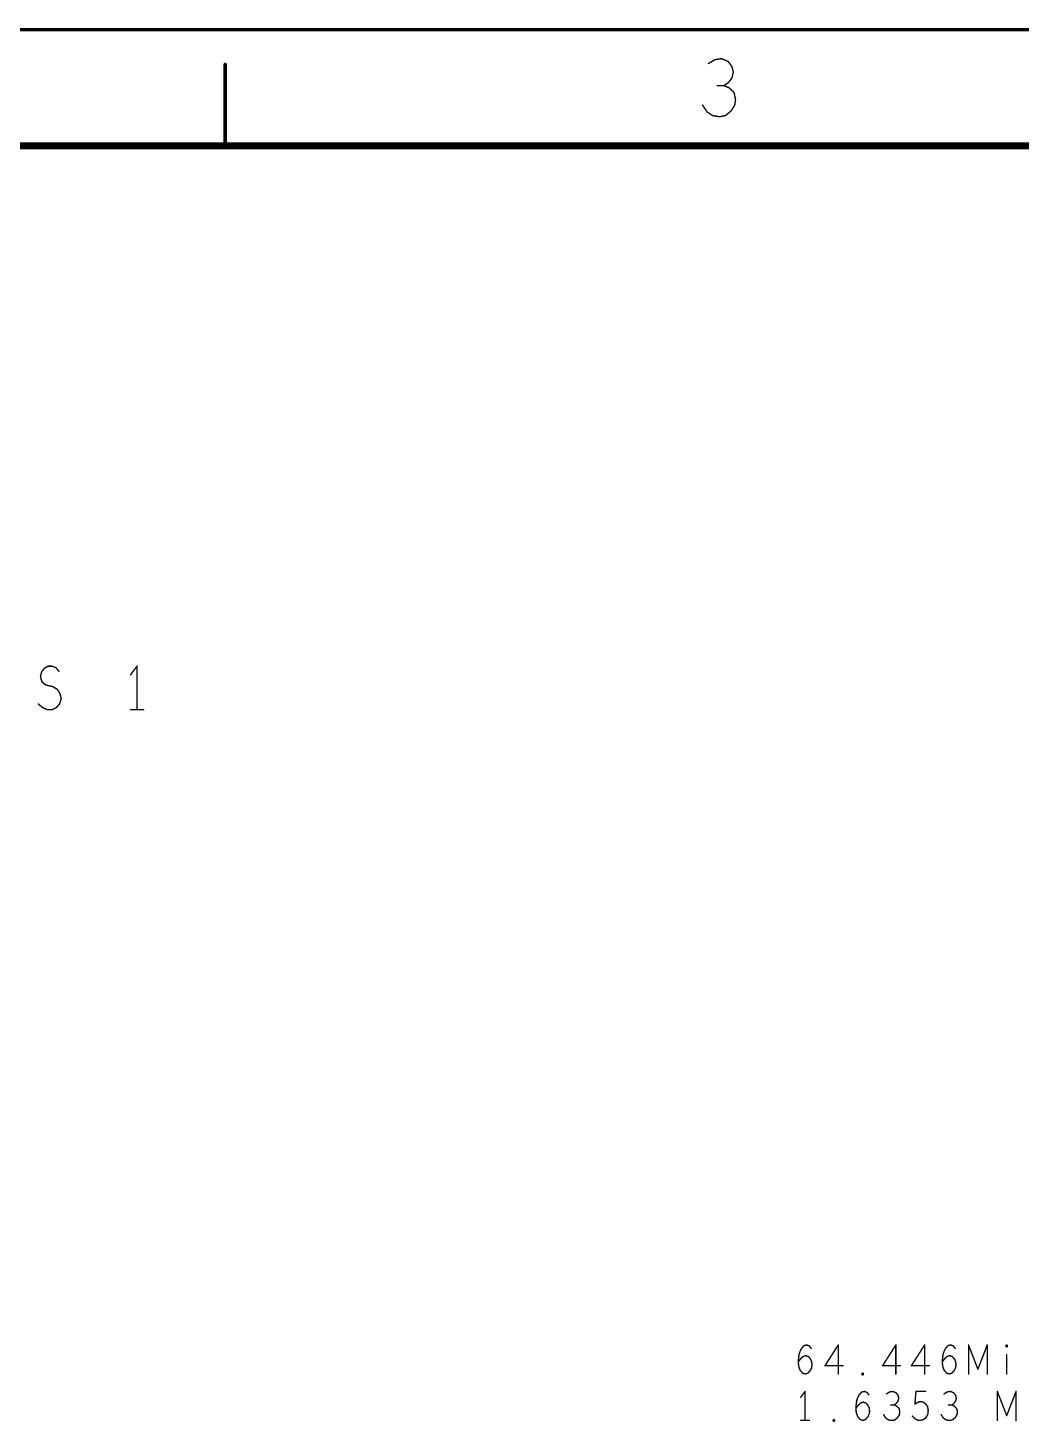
# Model space of a CAD drawing. Extents: x -18 to 16.1, y -6.6 to 15.5.
# Drawn here: x 2.45 to 6.73, y 9.45 to 15.46 of the extents above; entities that cross this region are included whole.
import ezdxf

# ---------------------------------------------------------------- set-up
doc = ezdxf.new("R2010")
doc.units = 0
doc.layers.get('0').update_dxf_attribs({"linetype": 'CONTINUOUS'})
doc.layers.add('FAB', color=13, linetype='CONTINUOUS')

# ---------------------------------------------------------------- blocks, each defined once
blk = doc.blocks.new('ROUND_13')
at = {"const_width": 0.0075}
blk.add_lwpolyline([(-0.00375, 0, 1), (0.00375, 0, 1)], format="xyb", close=True, dxfattribs=at)
blk = doc.blocks.new('ROUND_1')
at = {"const_width": 0.003}
blk.add_lwpolyline([(-0.0015, 0, 1), (0.0015, 0, 1)], format="xyb", close=True, dxfattribs=at)

msp = doc.modelspace()

# ---------------------------------------------------------------- linework, layer by layer
at = {"layer": 'FAB'}
for points, const_width in [([(-17.9499, 15.4527), (16.0501, 15.4527)], 0.015), ([(5.4093, 15.3236), (5.381, 15.3069)], 0.006), ([(5.4377, 15.3277), (5.4093, 15.3236)], 0.006), ([(5.466, 15.3152), (5.4377, 15.3277)], 0.006), ([(5.4818, 15.2944), (5.466, 15.3152)], 0.006), ([(3.3001, 15.3027), (3.3001, 14.9527)], 0.015), ([(5.4881, 15.2694), (5.4818, 15.2944)], 0.006), ([(5.4818, 15.2444), (5.4881, 15.2694)], 0.006), ([(5.4471, 15.2111), (5.4188, 15.2111)], 0.006), ([(5.4471, 15.2111), (5.466, 15.2236)], 0.006), ([(5.4692, 15.2027), (5.4471, 15.2111)], 0.006), ([(5.466, 15.2236), (5.4818, 15.2444)], 0.006), ([(5.4912, 15.1819), (5.4692, 15.2027)], 0.006), ([(5.4975, 15.1527), (5.4912, 15.1819)], 0.006), ([(5.4944, 15.1277), (5.4975, 15.1527)], 0.006), ([(5.3558, 15.1277), (5.3747, 15.0986)], 0.006), ([(5.3747, 15.0986), (5.3999, 15.0819)], 0.006), ([(5.3999, 15.0819), (5.4283, 15.0777)], 0.006), ([(5.4283, 15.0777), (5.4535, 15.0819)], 0.006), ([(5.4535, 15.0819), (5.4787, 15.1027)], 0.006), ([(5.4787, 15.1027), (5.4944, 15.1277)], 0.006), ([(15.0501, 14.9527), (-16.9499, 14.9527)], 0.03), ([(2.5046, 12.6637), (2.5093, 12.6857)], 0.006), ([(2.5093, 12.6857), (2.5211, 12.7013)], 0.006), ([(2.5211, 12.7013), (2.5375, 12.7107)], 0.006), ([(2.5375, 12.7107), (2.554, 12.7107)], 0.006), ([(2.554, 12.7107), (2.5704, 12.7045)], 0.006), ([(2.5704, 12.7045), (2.5846, 12.6888)], 0.006), ([(2.9206, 12.7107), (2.8924, 12.6732)], 0.006), ([(2.9206, 12.5227), (2.9206, 12.7107)], 0.006), ([(2.5117, 12.6418), (2.5046, 12.6637)], 0.006), ([(2.5281, 12.6293), (2.5117, 12.6418)], 0.006), ([(2.5563, 12.623), (2.5281, 12.6293)], 0.006), ([(2.5775, 12.6105), (2.5563, 12.623)], 0.006), ([(2.5892, 12.5917), (2.5775, 12.6105)], 0.006), ([(2.5869, 12.5478), (2.5939, 12.5697)], 0.006), ([(2.5939, 12.5697), (2.5892, 12.5917)], 0.006), ([(2.4952, 12.5478), (2.514, 12.5321)], 0.006), ([(2.514, 12.5321), (2.5352, 12.5227)], 0.006), ([(2.5352, 12.5227), (2.554, 12.5227)], 0.006), ([(2.554, 12.5227), (2.5728, 12.5321)], 0.006), ([(2.5728, 12.5321), (2.5869, 12.5478)], 0.006), ([(2.8924, 12.5227), (2.9488, 12.5227)], 0.006), ([(5.7677, 9.7175), (5.7708, 9.7446)], 0.006), ([(5.7677, 9.7133), (5.7785, 9.7279)], 0.006), ([(5.7708, 9.7446), (5.7755, 9.7592)], 0.006), ([(5.7755, 9.7592), (5.7832, 9.7738)], 0.006), ([(5.7785, 9.7279), (5.7879, 9.7363)], 0.006), ([(5.7832, 9.7738), (5.794, 9.7842)], 0.006), ([(5.7879, 9.7363), (5.8003, 9.7404)], 0.006), ([(5.794, 9.7842), (5.8049, 9.7863)], 0.006), ([(5.8003, 9.7404), (5.8111, 9.7363)], 0.006), ([(5.8049, 9.7863), (5.8158, 9.7821)], 0.006), ([(5.8111, 9.7363), (5.8188, 9.7279)], 0.006), ([(5.8158, 9.7821), (5.8235, 9.7717)], 0.006), ([(5.8188, 9.7279), (5.8251, 9.7154)], 0.006), ([(5.9398, 9.7863), (5.8824, 9.6967)], 0.006), ([(5.9398, 9.6613), (5.9398, 9.7863)], 0.006), ([(6.1878, 9.7863), (6.1304, 9.6967)], 0.006), ([(6.1878, 9.6613), (6.1878, 9.7863)], 0.006), ([(6.3118, 9.7863), (6.2544, 9.6967)], 0.006), ([(6.3118, 9.6613), (6.3118, 9.7863)], 0.006), ([(6.3877, 9.7175), (6.3908, 9.7446)], 0.006), ([(6.3877, 9.7133), (6.3985, 9.7279)], 0.006), ([(6.3908, 9.7446), (6.3955, 9.7592)], 0.006), ([(6.3955, 9.7592), (6.4032, 9.7738)], 0.006), ([(6.3985, 9.7279), (6.4079, 9.7363)], 0.006), ([(6.4032, 9.7738), (6.414, 9.7842)], 0.006), ([(6.4079, 9.7363), (6.4203, 9.7404)], 0.006), ([(6.414, 9.7842), (6.4249, 9.7863)], 0.006), ([(6.4203, 9.7404), (6.4311, 9.7363)], 0.006), ([(6.4249, 9.7863), (6.4358, 9.7821)], 0.006), ([(6.4311, 9.7363), (6.4388, 9.7279)], 0.006), ([(6.4358, 9.7821), (6.4435, 9.7717)], 0.006), ([(6.4388, 9.7279), (6.4451, 9.7154)], 0.006), ([(6.5008, 9.6613), (6.5008, 9.7863)], 0.006), ([(6.5008, 9.7863), (6.5411, 9.6821)], 0.006), ([(6.5411, 9.6821), (6.5815, 9.7863)], 0.006), ([(6.5815, 9.7863), (6.5815, 9.6613)], 0.006), ([(6.662, 9.7842), (6.6651, 9.7863)], 0.006), ([(6.662, 9.78), (6.662, 9.7842)], 0.006), ([(6.6651, 9.7779), (6.662, 9.78)], 0.006), ([(6.6651, 9.7863), (6.6683, 9.7842)], 0.006), ([(6.6683, 9.78), (6.6651, 9.7779)], 0.006), ([(6.6651, 9.7446), (6.6651, 9.6613)], 0.006), ([(6.6683, 9.7842), (6.6683, 9.78)], 0.006), ([(5.7692, 9.6967), (5.7677, 9.7175)], 0.006), ([(5.7755, 9.6779), (5.7692, 9.6967)], 0.006), ([(5.7863, 9.6654), (5.7755, 9.6779)], 0.006), ([(5.8188, 9.6758), (5.8095, 9.6654)], 0.006), ([(5.8251, 9.6883), (5.8188, 9.6758)], 0.006), ([(5.8251, 9.7154), (5.8266, 9.7008)], 0.006), ([(5.8266, 9.7008), (5.8251, 9.6883)], 0.006), ([(5.8824, 9.6967), (5.9599, 9.6967)], 0.006), ([(6.1304, 9.6967), (6.2079, 9.6967)], 0.006), ([(6.2544, 9.6967), (6.3319, 9.6967)], 0.006), ([(6.3892, 9.6967), (6.3877, 9.7175)], 0.006), ([(6.3955, 9.6779), (6.3892, 9.6967)], 0.006), ([(6.4063, 9.6654), (6.3955, 9.6779)], 0.006), ([(6.4388, 9.6758), (6.4295, 9.6654)], 0.006), ([(6.4451, 9.6883), (6.4388, 9.6758)], 0.006), ([(6.4451, 9.7154), (6.4466, 9.7008)], 0.006), ([(6.4466, 9.7008), (6.4451, 9.6883)], 0.006), ([(5.7987, 9.6613), (5.7863, 9.6654)], 0.006), ([(5.8095, 9.6654), (5.7987, 9.6613)], 0.006), ([(6.042, 9.6633), (6.0451, 9.6654)], 0.006), ([(6.042, 9.6592), (6.042, 9.6633)], 0.006), ([(6.0451, 9.6571), (6.042, 9.6592)], 0.006), ([(6.0451, 9.6654), (6.0483, 9.6633)], 0.006), ([(6.0483, 9.6592), (6.0451, 9.6571)], 0.006), ([(6.0483, 9.6633), (6.0483, 9.6592)], 0.006), ([(6.4187, 9.6613), (6.4063, 9.6654)], 0.006), ([(6.4295, 9.6654), (6.4187, 9.6613)], 0.006), ([(5.7971, 9.5863), (5.7785, 9.5613)], 0.006), ([(5.7971, 9.4613), (5.7971, 9.5863)], 0.006), ([(6.0188, 9.5446), (6.0235, 9.5592)], 0.006), ([(6.0235, 9.5592), (6.0312, 9.5738)], 0.006), ([(6.0312, 9.5738), (6.042, 9.5842)], 0.006), ([(6.042, 9.5842), (6.0529, 9.5863)], 0.006), ([(6.0529, 9.5863), (6.0638, 9.5821)], 0.006), ([(6.0638, 9.5821), (6.0715, 9.5717)], 0.006), ([(6.1614, 9.5842), (6.1475, 9.5758)], 0.006), ([(6.1753, 9.5863), (6.1614, 9.5842)], 0.006), ([(6.1893, 9.58), (6.1753, 9.5863)], 0.006), ([(6.1971, 9.5696), (6.1893, 9.58)], 0.006), ([(6.2002, 9.5571), (6.1971, 9.5696)], 0.006), ([(6.1971, 9.5446), (6.2002, 9.5571)], 0.006), ([(6.2699, 9.5321), (6.2745, 9.5863)], 0.006), ([(6.2745, 9.5863), (6.3164, 9.5863)], 0.006), ([(6.4094, 9.5842), (6.3955, 9.5758)], 0.006), ([(6.4234, 9.5863), (6.4094, 9.5842)], 0.006), ([(6.4373, 9.58), (6.4234, 9.5863)], 0.006), ([(6.4451, 9.5696), (6.4373, 9.58)], 0.006), ([(6.4482, 9.5571), (6.4451, 9.5696)], 0.006), ([(6.4451, 9.5446), (6.4482, 9.5571)], 0.006), ([(6.6248, 9.4613), (6.6248, 9.5863)], 0.006), ([(6.6248, 9.5863), (6.6651, 9.4821)], 0.006), ([(6.6651, 9.4821), (6.7055, 9.5863)], 0.006), ([(6.7055, 9.5863), (6.7055, 9.4613)], 0.006), ([(6.0157, 9.5175), (6.0188, 9.5446)], 0.006), ([(6.0157, 9.5133), (6.0265, 9.5279)], 0.006), ([(6.0172, 9.4967), (6.0157, 9.5175)], 0.006), ([(6.0235, 9.4779), (6.0172, 9.4967)], 0.006), ([(6.0265, 9.5279), (6.0359, 9.5363)], 0.006), ([(6.0359, 9.5363), (6.0483, 9.5404)], 0.006), ([(6.0483, 9.5404), (6.0591, 9.5363)], 0.006), ([(6.0591, 9.5363), (6.0668, 9.5279)], 0.006), ([(6.0668, 9.5279), (6.0731, 9.5154)], 0.006), ([(6.0731, 9.4883), (6.0668, 9.4758)], 0.006), ([(6.0731, 9.5154), (6.0746, 9.5008)], 0.006), ([(6.0746, 9.5008), (6.0731, 9.4883)], 0.006), ([(6.18, 9.5279), (6.166, 9.5279)], 0.006), ([(6.18, 9.5279), (6.1893, 9.5342)], 0.006), ([(6.1908, 9.5238), (6.18, 9.5279)], 0.006), ([(6.1893, 9.5342), (6.1971, 9.5446)], 0.006), ([(6.2017, 9.5133), (6.1908, 9.5238)], 0.006), ([(6.2048, 9.4988), (6.2017, 9.5133)], 0.006), ([(6.2032, 9.4863), (6.2048, 9.4988)], 0.006), ([(6.2839, 9.5404), (6.2699, 9.5321)], 0.006), ([(6.2947, 9.5425), (6.2839, 9.5404)], 0.006), ([(6.3055, 9.5404), (6.2947, 9.5425)], 0.006), ([(6.3164, 9.5321), (6.3055, 9.5404)], 0.006), ([(6.3242, 9.5217), (6.3164, 9.5321)], 0.006), ([(6.3179, 9.4738), (6.3257, 9.4883)], 0.006), ([(6.3272, 9.505), (6.3242, 9.5217)], 0.006), ([(6.3257, 9.4883), (6.3272, 9.505)], 0.006), ([(6.428, 9.5279), (6.414, 9.5279)], 0.006), ([(6.428, 9.5279), (6.4373, 9.5342)], 0.006), ([(6.4388, 9.5238), (6.428, 9.5279)], 0.006), ([(6.4373, 9.5342), (6.4451, 9.5446)], 0.006), ([(6.4497, 9.5133), (6.4388, 9.5238)], 0.006), ([(6.4528, 9.4988), (6.4497, 9.5133)], 0.006), ([(6.4512, 9.4863), (6.4528, 9.4988)], 0.006), ([(5.7785, 9.4613), (5.8157, 9.4613)], 0.006), ([(5.918, 9.4633), (5.9211, 9.4654)], 0.006), ([(5.918, 9.4592), (5.918, 9.4633)], 0.006), ([(5.9211, 9.4571), (5.918, 9.4592)], 0.006), ([(5.9211, 9.4654), (5.9243, 9.4633)], 0.006), ([(5.9243, 9.4592), (5.9211, 9.4571)], 0.006), ([(5.9243, 9.4633), (5.9243, 9.4592)], 0.006), ([(6.0343, 9.4654), (6.0235, 9.4779)], 0.006), ([(6.0467, 9.4613), (6.0343, 9.4654)], 0.006), ([(6.0575, 9.4654), (6.0467, 9.4613)], 0.006), ([(6.0668, 9.4758), (6.0575, 9.4654)], 0.006), ([(6.1351, 9.4863), (6.1443, 9.4717)], 0.006), ([(6.1443, 9.4717), (6.1567, 9.4633)], 0.006), ([(6.1567, 9.4633), (6.1707, 9.4613)], 0.006), ([(6.1707, 9.4613), (6.1831, 9.4633)], 0.006), ([(6.1831, 9.4633), (6.1955, 9.4738)], 0.006), ([(6.1955, 9.4738), (6.2032, 9.4863)], 0.006), ([(6.2591, 9.48), (6.2683, 9.4696)], 0.006), ([(6.2683, 9.4696), (6.2792, 9.4633)], 0.006), ([(6.2792, 9.4633), (6.2931, 9.4613)], 0.006), ([(6.2931, 9.4613), (6.3071, 9.4654)], 0.006), ([(6.3071, 9.4654), (6.3179, 9.4738)], 0.006), ([(6.3831, 9.4863), (6.3923, 9.4717)], 0.006), ([(6.3923, 9.4717), (6.4047, 9.4633)], 0.006), ([(6.4047, 9.4633), (6.4187, 9.4613)], 0.006), ([(6.4187, 9.4613), (6.4311, 9.4633)], 0.006), ([(6.4311, 9.4633), (6.4435, 9.4738)], 0.006), ([(6.4435, 9.4738), (6.4512, 9.4863)], 0.006)]:
    msp.add_lwpolyline(points, dxfattribs=dict(at, const_width=const_width))

# ---------------------------------------------------------------- block references
for name, p in [('ROUND_1', (5.4093, 15.3236)), ('ROUND_1', (5.4093, 15.3236)), ('ROUND_1', (5.4377, 15.3277)), ('ROUND_1', (5.4377, 15.3277)), ('ROUND_1', (5.466, 15.3152)), ('ROUND_1', (5.466, 15.3152)), ('ROUND_13', (3.3001, 15.3027)), ('ROUND_1', (5.381, 15.3069)), ('ROUND_1', (5.4818, 15.2944)), ('ROUND_1', (5.4818, 15.2944)), ('ROUND_1', (5.4881, 15.2694)), ('ROUND_1', (5.4881, 15.2694)), ('ROUND_1', (5.4188, 15.2111)), ('ROUND_1', (5.4471, 15.2111)), ('ROUND_1', (5.4471, 15.2111)), ('ROUND_1', (5.4471, 15.2111)), ('ROUND_1', (5.466, 15.2236)), ('ROUND_1', (5.466, 15.2236)), ('ROUND_1', (5.4692, 15.2027)), ('ROUND_1', (5.4692, 15.2027)), ('ROUND_1', (5.4818, 15.2444)), ('ROUND_1', (5.4818, 15.2444)), ('ROUND_1', (5.4912, 15.1819)), ('ROUND_1', (5.4912, 15.1819)), ('ROUND_1', (5.4975, 15.1527)), ('ROUND_1', (5.4975, 15.1527)), ('ROUND_1', (5.3558, 15.1277)), ('ROUND_1', (5.3747, 15.0986)), ('ROUND_1', (5.3747, 15.0986)), ('ROUND_1', (5.3999, 15.0819)), ('ROUND_1', (5.3999, 15.0819)), ('ROUND_1', (5.4283, 15.0777)), ('ROUND_1', (5.4283, 15.0777)), ('ROUND_1', (5.4535, 15.0819)), ('ROUND_1', (5.4535, 15.0819)), ('ROUND_1', (5.4787, 15.1027)), ('ROUND_1', (5.4787, 15.1027)), ('ROUND_1', (5.4944, 15.1277)), ('ROUND_1', (5.4944, 15.1277)), ('ROUND_13', (3.3001, 14.9527)), ('ROUND_1', (2.5093, 12.6857)), ('ROUND_1', (2.5093, 12.6857)), ('ROUND_1', (2.5211, 12.7013)), ('ROUND_1', (2.5211, 12.7013)), ('ROUND_1', (2.5375, 12.7107)), ('ROUND_1', (2.5375, 12.7107)), ('ROUND_1', (2.554, 12.7107)), ('ROUND_1', (2.554, 12.7107)), ('ROUND_1', (2.5704, 12.7045)), ('ROUND_1', (2.5704, 12.7045)), ('ROUND_1', (2.5846, 12.6888)), ('ROUND_1', (2.8924, 12.6732)), ('ROUND_1', (2.9206, 12.7107)), ('ROUND_1', (2.9206, 12.7107)), ('ROUND_1', (2.5046, 12.6637)), ('ROUND_1', (2.5046, 12.6637)), ('ROUND_1', (2.5117, 12.6418)), ('ROUND_1', (2.5117, 12.6418)), ('ROUND_1', (2.5281, 12.6293)), ('ROUND_1', (2.5281, 12.6293)), ('ROUND_1', (2.5563, 12.623)), ('ROUND_1', (2.5563, 12.623)), ('ROUND_1', (2.5775, 12.6105)), ('ROUND_1', (2.5775, 12.6105)), ('ROUND_1', (2.5892, 12.5917)), ('ROUND_1', (2.5892, 12.5917)), ('ROUND_1', (2.5939, 12.5697)), ('ROUND_1', (2.5939, 12.5697)), ('ROUND_1', (2.4952, 12.5478)), ('ROUND_1', (2.514, 12.5321)), ('ROUND_1', (2.514, 12.5321)), ('ROUND_1', (2.5352, 12.5227)), ('ROUND_1', (2.5352, 12.5227)), ('ROUND_1', (2.554, 12.5227)), ('ROUND_1', (2.554, 12.5227)), ('ROUND_1', (2.5728, 12.5321)), ('ROUND_1', (2.5728, 12.5321)), ('ROUND_1', (2.5869, 12.5478)), ('ROUND_1', (2.5869, 12.5478)), ('ROUND_1', (2.8924, 12.5227)), ('ROUND_1', (2.9206, 12.5227)), ('ROUND_1', (2.9488, 12.5227)), ('ROUND_1', (5.7708, 9.7446)), ('ROUND_1', (5.7708, 9.7446)), ('ROUND_1', (5.7755, 9.7592)), ('ROUND_1', (5.7755, 9.7592)), ('ROUND_1', (5.7785, 9.7279)), ('ROUND_1', (5.7785, 9.7279)), ('ROUND_1', (5.7832, 9.7738)), ('ROUND_1', (5.7832, 9.7738)), ('ROUND_1', (5.7879, 9.7363)), ('ROUND_1', (5.7879, 9.7363)), ('ROUND_1', (5.794, 9.7842)), ('ROUND_1', (5.794, 9.7842)), ('ROUND_1', (5.8003, 9.7404)), ('ROUND_1', (5.8003, 9.7404)), ('ROUND_1', (5.8049, 9.7863)), ('ROUND_1', (5.8049, 9.7863)), ('ROUND_1', (5.8111, 9.7363)), ('ROUND_1', (5.8111, 9.7363)), ('ROUND_1', (5.8158, 9.7821)), ('ROUND_1', (5.8158, 9.7821)), ('ROUND_1', (5.8188, 9.7279)), ('ROUND_1', (5.8188, 9.7279)), ('ROUND_1', (5.8235, 9.7717)), ('ROUND_1', (5.9398, 9.7863)), ('ROUND_1', (5.9398, 9.7863)), ('ROUND_1', (6.1878, 9.7863)), ('ROUND_1', (6.1878, 9.7863)), ('ROUND_1', (6.3118, 9.7863)), ('ROUND_1', (6.3118, 9.7863)), ('ROUND_1', (6.3908, 9.7446)), ('ROUND_1', (6.3908, 9.7446)), ('ROUND_1', (6.3955, 9.7592)), ('ROUND_1', (6.3955, 9.7592)), ('ROUND_1', (6.3985, 9.7279)), ('ROUND_1', (6.3985, 9.7279)), ('ROUND_1', (6.4032, 9.7738)), ('ROUND_1', (6.4032, 9.7738)), ('ROUND_1', (6.4079, 9.7363)), ('ROUND_1', (6.4079, 9.7363)), ('ROUND_1', (6.414, 9.7842)), ('ROUND_1', (6.414, 9.7842)), ('ROUND_1', (6.4203, 9.7404)), ('ROUND_1', (6.4203, 9.7404)), ('ROUND_1', (6.4249, 9.7863)), ('ROUND_1', (6.4249, 9.7863)), ('ROUND_1', (6.4311, 9.7363)), ('ROUND_1', (6.4311, 9.7363)), ('ROUND_1', (6.4358, 9.7821)), ('ROUND_1', (6.4358, 9.7821)), ('ROUND_1', (6.4388, 9.7279)), ('ROUND_1', (6.4388, 9.7279)), ('ROUND_1', (6.4435, 9.7717)), ('ROUND_1', (6.5008, 9.7863)), ('ROUND_1', (6.5008, 9.7863)), ('ROUND_1', (6.5815, 9.7863)), ('ROUND_1', (6.5815, 9.7863)), ('ROUND_1', (6.662, 9.7842)), ('ROUND_1', (6.662, 9.7842)), ('ROUND_1', (6.662, 9.78)), ('ROUND_1', (6.662, 9.78)), ('ROUND_1', (6.6651, 9.7863)), ('ROUND_1', (6.6651, 9.7863)), ('ROUND_1', (6.6651, 9.7779)), ('ROUND_1', (6.6651, 9.7779)), ('ROUND_1', (6.6651, 9.7446)), ('ROUND_1', (6.6683, 9.7842)), ('ROUND_1', (6.6683, 9.7842)), ('ROUND_1', (6.6683, 9.78)), ('ROUND_1', (6.6683, 9.78)), ('ROUND_1', (5.7677, 9.7175)), ('ROUND_1', (5.7677, 9.7175)), ('ROUND_1', (5.7677, 9.7133)), ('ROUND_1', (5.7692, 9.6967)), ('ROUND_1', (5.7692, 9.6967)), ('ROUND_1', (5.7755, 9.6779)), ('ROUND_1', (5.7755, 9.6779)), ('ROUND_1', (5.8188, 9.6758)), ('ROUND_1', (5.8188, 9.6758)), ('ROUND_1', (5.8251, 9.7154)), ('ROUND_1', (5.8251, 9.7154)), ('ROUND_1', (5.8251, 9.6883)), ('ROUND_1', (5.8251, 9.6883)), ('ROUND_1', (5.8266, 9.7008)), ('ROUND_1', (5.8266, 9.7008)), ('ROUND_1', (5.8824, 9.6967)), ('ROUND_1', (5.8824, 9.6967)), ('ROUND_1', (5.9599, 9.6967)), ('ROUND_1', (6.1304, 9.6967)), ('ROUND_1', (6.1304, 9.6967)), ('ROUND_1', (6.2079, 9.6967)), ('ROUND_1', (6.2544, 9.6967)), ('ROUND_1', (6.2544, 9.6967)), ('ROUND_1', (6.3319, 9.6967)), ('ROUND_1', (6.3877, 9.7175)), ('ROUND_1', (6.3877, 9.7175)), ('ROUND_1', (6.3877, 9.7133)), ('ROUND_1', (6.3892, 9.6967)), ('ROUND_1', (6.3892, 9.6967)), ('ROUND_1', (6.3955, 9.6779)), ('ROUND_1', (6.3955, 9.6779)), ('ROUND_1', (6.4388, 9.6758)), ('ROUND_1', (6.4388, 9.6758)), ('ROUND_1', (6.4451, 9.7154)), ('ROUND_1', (6.4451, 9.7154)), ('ROUND_1', (6.4451, 9.6883)), ('ROUND_1', (6.4451, 9.6883)), ('ROUND_1', (6.4466, 9.7008)), ('ROUND_1', (6.4466, 9.7008)), ('ROUND_1', (6.5411, 9.6821)), ('ROUND_1', (6.5411, 9.6821)), ('ROUND_1', (5.7863, 9.6654)), ('ROUND_1', (5.7863, 9.6654)), ('ROUND_1', (5.7987, 9.6613)), ('ROUND_1', (5.7987, 9.6613)), ('ROUND_1', (5.8095, 9.6654)), ('ROUND_1', (5.8095, 9.6654)), ('ROUND_1', (5.9398, 9.6613)), ('ROUND_1', (6.042, 9.6633)), ('ROUND_1', (6.042, 9.6633)), ('ROUND_1', (6.042, 9.6592)), ('ROUND_1', (6.042, 9.6592)), ('ROUND_1', (6.0451, 9.6654)), ('ROUND_1', (6.0451, 9.6654)), ('ROUND_1', (6.0451, 9.6571)), ('ROUND_1', (6.0451, 9.6571)), ('ROUND_1', (6.0483, 9.6633)), ('ROUND_1', (6.0483, 9.6633)), ('ROUND_1', (6.0483, 9.6592)), ('ROUND_1', (6.0483, 9.6592)), ('ROUND_1', (6.1878, 9.6613)), ('ROUND_1', (6.3118, 9.6613)), ('ROUND_1', (6.4063, 9.6654)), ('ROUND_1', (6.4063, 9.6654)), ('ROUND_1', (6.4187, 9.6613)), ('ROUND_1', (6.4187, 9.6613)), ('ROUND_1', (6.4295, 9.6654)), ('ROUND_1', (6.4295, 9.6654)), ('ROUND_1', (6.5008, 9.6613)), ('ROUND_1', (6.5815, 9.6613)), ('ROUND_1', (6.6651, 9.6613)), ('ROUND_1', (5.7785, 9.5613)), ('ROUND_1', (5.7971, 9.5863)), ('ROUND_1', (5.7971, 9.5863)), ('ROUND_1', (6.0235, 9.5592)), ('ROUND_1', (6.0235, 9.5592)), ('ROUND_1', (6.0312, 9.5738)), ('ROUND_1', (6.0312, 9.5738)), ('ROUND_1', (6.042, 9.5842)), ('ROUND_1', (6.042, 9.5842)), ('ROUND_1', (6.0529, 9.5863)), ('ROUND_1', (6.0529, 9.5863)), ('ROUND_1', (6.0638, 9.5821)), ('ROUND_1', (6.0638, 9.5821)), ('ROUND_1', (6.0715, 9.5717)), ('ROUND_1', (6.1475, 9.5758)), ('ROUND_1', (6.1614, 9.5842)), ('ROUND_1', (6.1614, 9.5842)), ('ROUND_1', (6.1753, 9.5863)), ('ROUND_1', (6.1753, 9.5863)), ('ROUND_1', (6.1893, 9.58)), ('ROUND_1', (6.1893, 9.58)), ('ROUND_1', (6.1971, 9.5696)), ('ROUND_1', (6.1971, 9.5696)), ('ROUND_1', (6.2002, 9.5571)), ('ROUND_1', (6.2002, 9.5571)), ('ROUND_1', (6.2745, 9.5863)), ('ROUND_1', (6.2745, 9.5863)), ('ROUND_1', (6.3164, 9.5863)), ('ROUND_1', (6.3955, 9.5758)), ('ROUND_1', (6.4094, 9.5842)), ('ROUND_1', (6.4094, 9.5842)), ('ROUND_1', (6.4234, 9.5863)), ('ROUND_1', (6.4234, 9.5863)), ('ROUND_1', (6.4373, 9.58)), ('ROUND_1', (6.4373, 9.58)), ('ROUND_1', (6.4451, 9.5696)), ('ROUND_1', (6.4451, 9.5696)), ('ROUND_1', (6.4482, 9.5571)), ('ROUND_1', (6.4482, 9.5571)), ('ROUND_1', (6.6248, 9.5863)), ('ROUND_1', (6.6248, 9.5863)), ('ROUND_1', (6.7055, 9.5863)), ('ROUND_1', (6.7055, 9.5863)), ('ROUND_1', (6.0157, 9.5175)), ('ROUND_1', (6.0157, 9.5175)), ('ROUND_1', (6.0157, 9.5133)), ('ROUND_1', (6.0172, 9.4967)), ('ROUND_1', (6.0172, 9.4967)), ('ROUND_1', (6.0188, 9.5446)), ('ROUND_1', (6.0188, 9.5446)), ('ROUND_1', (6.0265, 9.5279)), ('ROUND_1', (6.0265, 9.5279)), ('ROUND_1', (6.0359, 9.5363)), ('ROUND_1', (6.0359, 9.5363)), ('ROUND_1', (6.0483, 9.5404)), ('ROUND_1', (6.0483, 9.5404)), ('ROUND_1', (6.0591, 9.5363)), ('ROUND_1', (6.0591, 9.5363)), ('ROUND_1', (6.0668, 9.5279)), ('ROUND_1', (6.0668, 9.5279)), ('ROUND_1', (6.0731, 9.5154)), ('ROUND_1', (6.0731, 9.5154)), ('ROUND_1', (6.0731, 9.4883)), ('ROUND_1', (6.0731, 9.4883)), ('ROUND_1', (6.0746, 9.5008)), ('ROUND_1', (6.0746, 9.5008)), ('ROUND_1', (6.166, 9.5279)), ('ROUND_1', (6.18, 9.5279)), ('ROUND_1', (6.18, 9.5279)), ('ROUND_1', (6.18, 9.5279)), ('ROUND_1', (6.1893, 9.5342)), ('ROUND_1', (6.1893, 9.5342)), ('ROUND_1', (6.1908, 9.5238)), ('ROUND_1', (6.1908, 9.5238)), ('ROUND_1', (6.1971, 9.5446)), ('ROUND_1', (6.1971, 9.5446)), ('ROUND_1', (6.2017, 9.5133)), ('ROUND_1', (6.2017, 9.5133)), ('ROUND_1', (6.2048, 9.4988)), ('ROUND_1', (6.2048, 9.4988)), ('ROUND_1', (6.2699, 9.5321)), ('ROUND_1', (6.2699, 9.5321)), ('ROUND_1', (6.2839, 9.5404)), ('ROUND_1', (6.2839, 9.5404)), ('ROUND_1', (6.2947, 9.5425)), ('ROUND_1', (6.2947, 9.5425)), ('ROUND_1', (6.3055, 9.5404)), ('ROUND_1', (6.3055, 9.5404)), ('ROUND_1', (6.3164, 9.5321)), ('ROUND_1', (6.3164, 9.5321)), ('ROUND_1', (6.3242, 9.5217)), ('ROUND_1', (6.3242, 9.5217)), ('ROUND_1', (6.3257, 9.4883)), ('ROUND_1', (6.3257, 9.4883)), ('ROUND_1', (6.3272, 9.505)), ('ROUND_1', (6.3272, 9.505)), ('ROUND_1', (6.414, 9.5279)), ('ROUND_1', (6.428, 9.5279)), ('ROUND_1', (6.428, 9.5279)), ('ROUND_1', (6.428, 9.5279)), ('ROUND_1', (6.4373, 9.5342)), ('ROUND_1', (6.4373, 9.5342)), ('ROUND_1', (6.4388, 9.5238)), ('ROUND_1', (6.4388, 9.5238)), ('ROUND_1', (6.4451, 9.5446)), ('ROUND_1', (6.4451, 9.5446)), ('ROUND_1', (6.4497, 9.5133)), ('ROUND_1', (6.4497, 9.5133)), ('ROUND_1', (6.4528, 9.4988)), ('ROUND_1', (6.4528, 9.4988)), ('ROUND_1', (5.7785, 9.4613)), ('ROUND_1', (5.7971, 9.4613)), ('ROUND_1', (5.8157, 9.4613)), ('ROUND_1', (5.918, 9.4633)), ('ROUND_1', (5.918, 9.4633)), ('ROUND_1', (5.918, 9.4592)), ('ROUND_1', (5.918, 9.4592)), ('ROUND_1', (5.9211, 9.4654)), ('ROUND_1', (5.9211, 9.4654)), ('ROUND_1', (5.9211, 9.4571)), ('ROUND_1', (5.9211, 9.4571)), ('ROUND_1', (5.9243, 9.4633)), ('ROUND_1', (5.9243, 9.4633)), ('ROUND_1', (5.9243, 9.4592)), ('ROUND_1', (5.9243, 9.4592)), ('ROUND_1', (6.0235, 9.4779)), ('ROUND_1', (6.0235, 9.4779)), ('ROUND_1', (6.0343, 9.4654)), ('ROUND_1', (6.0343, 9.4654)), ('ROUND_1', (6.0467, 9.4613)), ('ROUND_1', (6.0467, 9.4613)), ('ROUND_1', (6.0575, 9.4654)), ('ROUND_1', (6.0575, 9.4654)), ('ROUND_1', (6.0668, 9.4758)), ('ROUND_1', (6.0668, 9.4758)), ('ROUND_1', (6.1351, 9.4863)), ('ROUND_1', (6.1443, 9.4717)), ('ROUND_1', (6.1443, 9.4717)), ('ROUND_1', (6.1567, 9.4633)), ('ROUND_1', (6.1567, 9.4633)), ('ROUND_1', (6.1707, 9.4613)), ('ROUND_1', (6.1707, 9.4613)), ('ROUND_1', (6.1831, 9.4633)), ('ROUND_1', (6.1831, 9.4633)), ('ROUND_1', (6.1955, 9.4738)), ('ROUND_1', (6.1955, 9.4738)), ('ROUND_1', (6.2032, 9.4863)), ('ROUND_1', (6.2032, 9.4863)), ('ROUND_1', (6.2591, 9.48)), ('ROUND_1', (6.2683, 9.4696)), ('ROUND_1', (6.2683, 9.4696)), ('ROUND_1', (6.2792, 9.4633)), ('ROUND_1', (6.2792, 9.4633)), ('ROUND_1', (6.2931, 9.4613)), ('ROUND_1', (6.2931, 9.4613)), ('ROUND_1', (6.3071, 9.4654)), ('ROUND_1', (6.3071, 9.4654)), ('ROUND_1', (6.3179, 9.4738)), ('ROUND_1', (6.3179, 9.4738)), ('ROUND_1', (6.3831, 9.4863)), ('ROUND_1', (6.3923, 9.4717)), ('ROUND_1', (6.3923, 9.4717)), ('ROUND_1', (6.4047, 9.4633)), ('ROUND_1', (6.4047, 9.4633)), ('ROUND_1', (6.4187, 9.4613)), ('ROUND_1', (6.4187, 9.4613)), ('ROUND_1', (6.4311, 9.4633)), ('ROUND_1', (6.4311, 9.4633)), ('ROUND_1', (6.4435, 9.4738)), ('ROUND_1', (6.4435, 9.4738)), ('ROUND_1', (6.4512, 9.4863)), ('ROUND_1', (6.4512, 9.4863)), ('ROUND_1', (6.6248, 9.4613)), ('ROUND_1', (6.6651, 9.4821)), ('ROUND_1', (6.6651, 9.4821)), ('ROUND_1', (6.7055, 9.4613))]:
    msp.add_blockref(name, p, dxfattribs=at)

doc.saveas('drawing.dxf')
